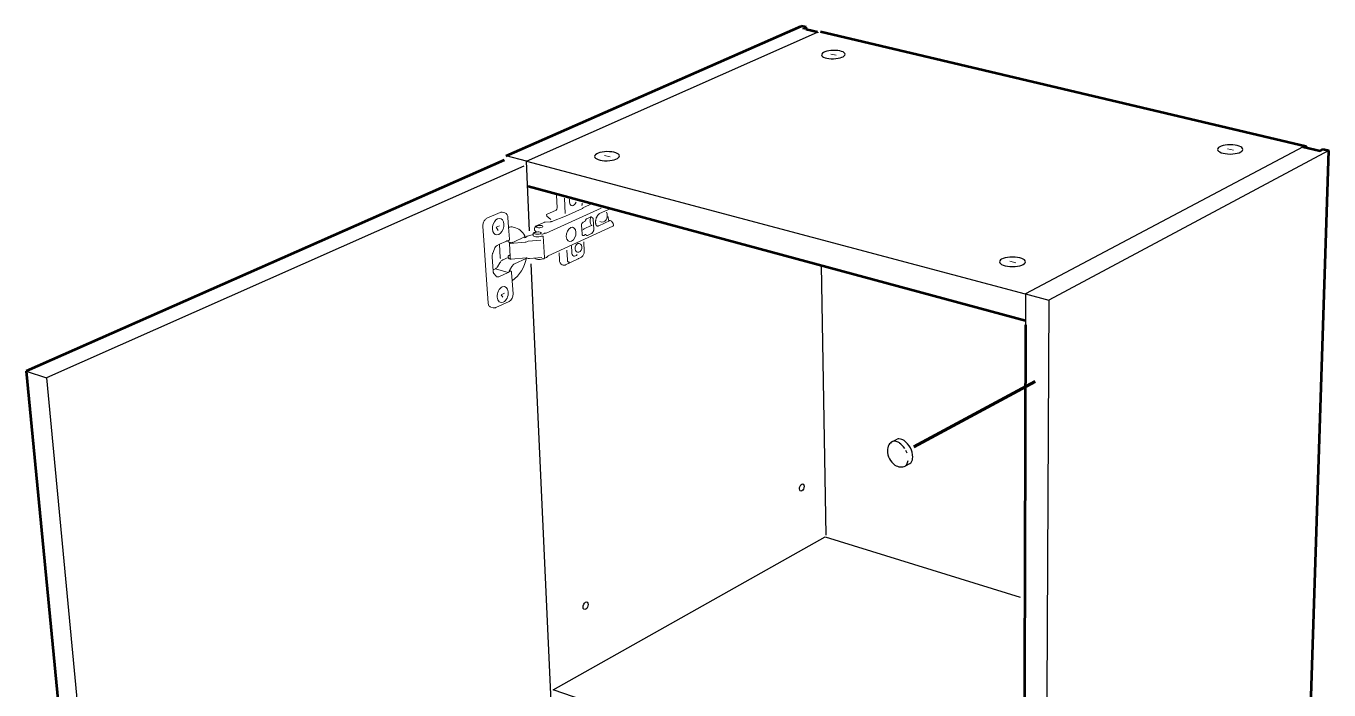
# Model space of a CAD drawing. Header units: inches. Extents: x 4 to 10.3, y 3.4 to 14.1.
# Drawn here: x 6.516 to 10.252, y 7.228 to 9.132 of the extents above; entities that cross this region are included whole.
import ezdxf

# ---------------------------------------------------------------- set-up
doc = ezdxf.new("R2010")
doc.units = ezdxf.units.IN
doc.header["$MEASUREMENT"] = 0
doc.layers.add('PDF2_Geometry', color=7, linetype='Continuous')

msp = doc.modelspace()

# ---------------------------------------------------------------- linework, layer by layer
at = {"layer": 'PDF2_Geometry', "lineweight": 53}
for points in [[(7.8928, 8.76), (8.7383, 9.1316)], [(8.7524, 9.1283), (8.7383, 9.1316)], [(8.7525, 9.1218), (8.7524, 9.1283)], [(8.7851, 9.114), (8.7525, 9.1218)], [(8.7852, 9.1119), (8.7851, 9.1141)], [(8.7934, 9.1156), (10.1854, 8.7872), (10.1853, 8.7835)], [(10.1776, 8.7853), (10.2264, 8.7739), (10.2355, 8.7787)], [(7.8864, 8.7468), (6.5158, 8.1427)], [(10.1532, 5.7355), (10.2517, 8.7747)], [(10.2355, 8.7787), (10.2517, 8.7748)], [(9.3813, 8.2868), (7.9554, 8.6714)], [(9.3813, 8.2753), (9.3726, 5.2496)], [(6.5158, 8.1427), (6.8268, 4.9232)]]:
    msp.add_lwpolyline(points, dxfattribs=at)
at = {"layer": 'PDF2_Geometry', "lineweight": 25}
for points in [[(8.7428, 9.1241), (8.7524, 9.1283)], [(8.7525, 9.1218), (8.7428, 9.1241)], [(7.9597, 8.5445), (7.9505, 8.7446), (8.7851, 9.1141)], [(10.1776, 8.7853), (9.3815, 8.3641), (9.3813, 8.2753)], [(10.1854, 8.7871), (10.1805, 8.7846)], [(7.9505, 8.7446), (7.8928, 8.76)], [(9.3815, 8.3629), (7.9522, 8.7431)], [(10.2517, 8.7747), (9.4487, 8.3462)], [(7.9429, 8.7304), (6.5745, 8.1234)], [(8.0802, 5.9198), (7.9641, 8.4501)], [(8.7954, 8.4449), (8.8087, 7.6723)], [(9.3815, 8.3641), (9.4487, 8.3462)], [(9.4487, 8.3462), (9.4322, 5.154)], [(6.5158, 8.1427), (6.5745, 8.1234)], [(6.5745, 8.1234), (6.8777, 4.9188)], [(9.0373, 7.8707), (9.0504, 7.8776)], [(8.0269, 7.2284), (8.8076, 7.6671)], [(8.8076, 7.6671), (9.3664, 7.4946)], [(9.3643, 6.7678), (8.0268, 7.2284)]]:
    msp.add_lwpolyline(points, dxfattribs=at)
at = {"layer": 'PDF2_Geometry', "lineweight": 18}
for points in [[(8.8391, 9.0478), (8.8237, 9.0515)], [(9.9776, 8.7755), (9.9612, 8.78)], [(8.1906, 8.7564), (8.1744, 8.7604)], [(8.0357, 8.6043), (8.0364, 8.6049), (8.0372, 8.6056), (8.0377, 8.6067), (8.0382, 8.6078), (8.0384, 8.6091), (8.0385, 8.6103), (8.0368, 8.6465)], [(8.0619, 8.5942), (8.06, 8.6381)], [(8.0741, 8.6279), (8.0738, 8.635)], [(7.8812, 8.598), (7.8797, 8.5983), (7.8782, 8.5983), (7.8767, 8.598), (7.8751, 8.5974), (7.837, 8.5805)], [(8.1649, 8.6094), (8.0071, 8.5378)], [(8.0085, 8.5914), (8.0357, 8.6043)], [(8.0626, 8.5865), (8.1114, 8.6086)], [(8.1105, 8.6238), (8.1105, 8.6227), (8.1104, 8.6216), (8.1103, 8.6205), (8.1102, 8.6195), (8.1099, 8.6183), (8.1096, 8.617)], [(8.1103, 8.6179), (8.1103, 8.6179)], [(8.1121, 8.61), (8.1114, 8.6086), (8.1117, 8.6087)], [(8.1122, 8.6088), (8.1119, 8.6088), (8.1117, 8.6087)], [(8.1398, 8.6227), (8.1126, 8.6103), (8.1123, 8.6102), (8.1121, 8.61)], [(8.113, 8.6104), (8.1128, 8.6104), (8.1126, 8.6103)], [(8.1402, 8.6227), (8.14, 8.6227), (8.1398, 8.6227)], [(8.1398, 8.6227), (8.1398, 8.6227)], [(8.1544, 8.5883), (8.1547, 8.5887), (8.1554, 8.5896), (8.1561, 8.5905), (8.1569, 8.5913), (8.1576, 8.592), (8.1583, 8.5927), (8.159, 8.5932), (8.1597, 8.5937), (8.1603, 8.5939)], [(8.1603, 8.5939), (8.1839, 8.6047)], [(8.1641, 8.6093), (8.1645, 8.6096), (8.1649, 8.6094)], [(8.1839, 8.6047), (8.1929, 8.6087)], [(7.837, 8.5805), (7.8354, 8.5796), (7.8338, 8.5784), (7.8323, 8.577), (7.8309, 8.5753), (7.8296, 8.5734), (7.8284, 8.5713), (7.8275, 8.5691), (7.8266, 8.5667), (7.8261, 8.5643), (7.8256, 8.5619), (7.8255, 8.5595), (7.8255, 8.5572), (7.8283, 8.5174), (7.8352, 8.4175)], [(7.8734, 8.5585), (7.8639, 8.5551), (7.8691, 8.5455)], [(7.9159, 8.5545), (7.9128, 8.5553), (7.9094, 8.5556), (7.9062, 8.5558), (7.9029, 8.5555), (7.8994, 8.555)], [(7.979, 8.556), (7.9791, 8.5547)], [(7.9977, 8.5571), (7.9978, 8.5558)], [(8.0008, 8.5684), (8.0005, 8.5685), (8.0004, 8.5684)], [(8.0045, 8.5693), (8.0032, 8.5692), (8.0019, 8.5688), (8.0008, 8.5684)], [(8.0191, 8.5706), (8.0045, 8.5694), (8.0045, 8.5693)], [(8.0085, 8.5914), (8.0087, 8.5862), (8.0203, 8.5771)], [(8.013, 8.4726), (8.1985, 8.5577)], [(8.063, 8.5865), (8.0628, 8.5865), (8.0626, 8.5865), (8.0236, 8.5715), (8.0231, 8.5713), (8.0225, 8.5712), (8.0219, 8.571), (8.0212, 8.5709), (8.0204, 8.5708), (8.0197, 8.5707), (8.0191, 8.5707)], [(8.0193, 8.5706), (8.0191, 8.5706)], [(8.0236, 8.5715), (8.0238, 8.5716), (8.0239, 8.5715), (8.0229, 8.5712), (8.0218, 8.5709), (8.0205, 8.5707), (8.0193, 8.5706)], [(8.0626, 8.5865), (8.0626, 8.5865)], [(8.1086, 8.5607), (8.1086, 8.5622), (8.1089, 8.5638), (8.1094, 8.5653), (8.1101, 8.5666), (8.1109, 8.5678), (8.1119, 8.5687), (8.1128, 8.5693)], [(8.1102, 8.5358), (8.1086, 8.5607)], [(8.1102, 8.5464), (8.1148, 8.5485), (8.1156, 8.5502), (8.1371, 8.56)], [(8.1128, 8.5693), (8.1176, 8.5715)], [(8.1176, 8.5715), (8.118, 8.5717), (8.1184, 8.5722), (8.1187, 8.5727)], [(8.1187, 8.5727), (8.1198, 8.5752)], [(8.1191, 8.5723), (8.119, 8.5724), (8.1187, 8.5727)], [(8.1202, 8.5748), (8.1201, 8.575), (8.1198, 8.5752), (8.1205, 8.5765), (8.1213, 8.5776), (8.1221, 8.5785), (8.1231, 8.579)], [(8.1231, 8.579), (8.1344, 8.5842)], [(8.1336, 8.5824), (8.1341, 8.5828), (8.1342, 8.5834), (8.1344, 8.5842), (8.1352, 8.5845), (8.136, 8.5845), (8.1368, 8.5842), (8.1375, 8.5839)], [(8.1338, 8.5826), (8.1348, 8.5823)], [(8.1341, 8.5826), (8.1345, 8.5824), (8.1348, 8.5823)], [(8.1375, 8.5839), (8.1404, 8.5818)], [(8.1404, 8.5818), (8.141, 8.5811), (8.1416, 8.5801), (8.142, 8.5789), (8.1421, 8.5776)], [(8.1421, 8.5776), (8.1439, 8.5497)], [(8.1489, 8.5697), (8.1489, 8.5704), (8.1489, 8.5717), (8.149, 8.5731), (8.1492, 8.5745), (8.1495, 8.5759), (8.1497, 8.5774), (8.1501, 8.5787), (8.1505, 8.5802), (8.151, 8.5815), (8.1515, 8.5829), (8.152, 8.5842), (8.1527, 8.5854), (8.1533, 8.5866), (8.154, 8.5877), (8.1544, 8.5883)], [(8.1493, 8.5699), (8.1495, 8.5699), (8.1497, 8.5699), (8.1492, 8.5697), (8.1489, 8.5695)], [(8.1493, 8.5699), (8.1489, 8.5697)], [(8.1489, 8.5697), (8.1489, 8.569), (8.1489, 8.5677), (8.149, 8.5665), (8.1492, 8.5653), (8.1494, 8.5642), (8.1496, 8.5632), (8.1499, 8.5622), (8.1503, 8.5614), (8.1506, 8.5607), (8.151, 8.56), (8.1513, 8.5596), (8.1519, 8.5589), (8.1522, 8.5586), (8.1523, 8.5585), (8.1538, 8.5583), (8.1552, 8.5583), (8.1566, 8.5587), (8.1581, 8.5592)], [(8.1581, 8.5592), (8.1906, 8.5741), (8.1854, 8.5755)], [(8.1818, 8.5848), (8.1819, 8.5848), (8.182, 8.5848), (8.1821, 8.5848), (8.1821, 8.5849), (8.1822, 8.5849), (8.1823, 8.5849), (8.1824, 8.5849), (8.1825, 8.5849), (8.1826, 8.5849), (8.1826, 8.5848), (8.1826, 8.5848), (8.1825, 8.5848), (8.1823, 8.5848)], [(8.1823, 8.5848), (8.1821, 8.5848), (8.1819, 8.5848)], [(8.1826, 8.5847), (8.1844, 8.5843), (8.1842, 8.5843), (8.184, 8.5843)], [(8.1856, 8.5755), (8.1853, 8.5833), (8.1853, 8.5834), (8.1853, 8.5835), (8.1852, 8.5835), (8.1852, 8.5836), (8.1852, 8.5837), (8.1852, 8.5838), (8.1851, 8.5838), (8.1851, 8.5838), (8.185, 8.5838), (8.185, 8.5839), (8.1849, 8.584), (8.1848, 8.5841), (8.1847, 8.5841), (8.1847, 8.5842), (8.1846, 8.5842), (8.1846, 8.5842), (8.1846, 8.5843), (8.1845, 8.5843), (8.1844, 8.5843)], [(8.185, 8.583), (8.1852, 8.5832), (8.1853, 8.5833)], [(8.1857, 8.5755), (8.1856, 8.5755), (8.1854, 8.5754)], [(8.1857, 8.5755), (8.1857, 8.5755)], [(7.8965, 8.5157), (7.8967, 8.5157), (7.8967, 8.5157), (7.8968, 8.5157), (7.8969, 8.5157), (7.897, 8.5157), (7.8971, 8.5157), (7.8972, 8.5157), (7.8973, 8.5157), (7.8974, 8.5157), (7.8975, 8.5157), (7.8975, 8.5157), (7.8976, 8.5158), (7.8977, 8.5158), (7.8978, 8.5158), (7.8979, 8.5158), (7.898, 8.5158), (7.8981, 8.5159), (7.8982, 8.5159), (7.8983, 8.5159), (7.8984, 8.5159), (7.8984, 8.5159), (7.8984, 8.516), (7.8985, 8.516), (7.8986, 8.516), (7.8987, 8.5161), (7.8988, 8.5161), (7.8989, 8.5161), (7.8989, 8.5162), (7.899, 8.5162), (7.8991, 8.5162), (7.8992, 8.5162), (7.8992, 8.5162), (7.8994, 8.5163), (7.8994, 8.5164), (7.8995, 8.5164), (7.8996, 8.5165), (7.8997, 8.5166), (7.8998, 8.5166), (7.8999, 8.5167), (7.9, 8.5168), (7.9001, 8.5168), (7.9001, 8.5169), (7.9002, 8.517), (7.9003, 8.517), (7.9003, 8.5171), (7.9004, 8.5171), (7.9004, 8.5172), (7.9004, 8.5173), (7.9005, 8.5172), (7.9005, 8.5173), (7.9006, 8.5174), (7.9007, 8.5174), (7.9007, 8.5175), (7.9008, 8.5176), (7.9008, 8.5177), (7.9009, 8.5177), (7.9009, 8.5178), (7.901, 8.5179), (7.901, 8.518), (7.9011, 8.518), (7.9011, 8.518), (7.9012, 8.5182), (7.9012, 8.5182), (7.9013, 8.5183), (7.9013, 8.5184), (7.9014, 8.5185), (7.9014, 8.5186), (7.9014, 8.5187), (7.9015, 8.5187), (7.9015, 8.5188), (7.9015, 8.5189), (7.9015, 8.5189), (7.9015, 8.519), (7.9015, 8.5191), (7.9015, 8.5192), (7.9017, 8.5192), (7.9017, 8.5193), (7.9017, 8.5194), (7.9017, 8.5195), (7.9017, 8.5196), (7.9017, 8.5197), (7.9017, 8.5198), (7.9017, 8.5198), (7.9017, 8.5199), (7.9017, 8.5201), (7.9017, 8.5201), (7.9017, 8.5202), (7.9017, 8.5203), (7.9017, 8.5204), (7.9017, 8.5205), (7.9017, 8.5206), (7.9017, 8.5207), (7.9017, 8.5208)], [(7.8994, 8.555), (7.9017, 8.5208)], [(7.9436, 8.5261), (7.9153, 8.5134)], [(7.9349, 8.5222), (7.9351, 8.5221)], [(7.9453, 8.5281), (7.9451, 8.5277), (7.9449, 8.5273), (7.9446, 8.5269), (7.9444, 8.5266), (7.944, 8.5264), (7.9436, 8.5261)], [(7.9466, 8.5252), (7.946, 8.5267), (7.9453, 8.5281)], [(7.9507, 8.5278), (7.9487, 8.5264), (7.9476, 8.5257), (7.9466, 8.5251), (7.9454, 8.5246)], [(7.9507, 8.5278), (7.9518, 8.5285), (7.9529, 8.5292), (7.954, 8.5296), (7.9696, 8.5344)], [(7.9698, 8.5318), (7.9696, 8.5351)], [(7.9777, 8.5415), (7.9747, 8.5454), (7.9741, 8.5462), (7.9738, 8.547), (7.9736, 8.5479)], [(7.9741, 8.5377), (7.9743, 8.5364)], [(7.9779, 8.5413), (7.9777, 8.5412), (7.977, 8.5408), (7.9762, 8.5406), (7.9755, 8.5403)], [(7.9755, 8.5403), (7.9757, 8.5403), (7.9758, 8.5403)], [(7.9758, 8.5403), (7.9768, 8.5407), (7.9777, 8.541)], [(7.9777, 8.5415), (7.9778, 8.5414), (7.9779, 8.5413)], [(7.9795, 8.5425), (7.9792, 8.5422), (7.9788, 8.5418), (7.9782, 8.5415), (7.9779, 8.5413)], [(7.9929, 8.5388), (7.993, 8.5375)], [(7.993, 8.5292), (7.9937, 8.5294), (7.9944, 8.5295)], [(7.9944, 8.5342), (8.001, 8.5372), (8.0025, 8.5377), (8.0039, 8.5379), (8.0054, 8.5377)], [(7.9944, 8.5295), (7.9953, 8.5295), (7.996, 8.5293)], [(7.9987, 8.5291), (7.9982, 8.529), (7.9976, 8.529), (7.997, 8.529)], [(8.0026, 8.4682), (7.9988, 8.5291)], [(8.0056, 8.5376), (8.0056, 8.5376), (8.0056, 8.5377), (8.0055, 8.5377), (8.0054, 8.5377)], [(8.0071, 8.5378), (8.0064, 8.5376), (8.0056, 8.5376)], [(8.1151, 8.5315), (8.1141, 8.5312), (8.1131, 8.5312), (8.1121, 8.5316), (8.1115, 8.5323), (8.1108, 8.5333), (8.1104, 8.5345), (8.1102, 8.5358)], [(8.1198, 8.5337), (8.1151, 8.5315)], [(8.1211, 8.5335), (8.1207, 8.5337), (8.1203, 8.5338), (8.1198, 8.5337)], [(8.1224, 8.5321), (8.1211, 8.5335)], [(8.126, 8.5315), (8.125, 8.5312), (8.1241, 8.5312), (8.1232, 8.5315), (8.1224, 8.5321)], [(8.1372, 8.5365), (8.126, 8.5315)], [(8.1401, 8.5396), (8.1395, 8.5386), (8.1388, 8.5377), (8.138, 8.5371), (8.1372, 8.5365)], [(8.1426, 8.5441), (8.1401, 8.5396)], [(8.1439, 8.5497), (8.1438, 8.5482), (8.1436, 8.5468), (8.1432, 8.5455), (8.1426, 8.5441)], [(7.8916, 8.5142), (7.8731, 8.5059)], [(7.8965, 8.5157), (7.8963, 8.5159), (7.8961, 8.5159), (7.8955, 8.5157), (7.8951, 8.5157), (7.8945, 8.5155), (7.8938, 8.5152), (7.8916, 8.5142)], [(7.9014, 8.5118), (7.8948, 8.5156)], [(7.9117, 8.5117), (7.9106, 8.5112), (7.9094, 8.5109), (7.9084, 8.5107), (7.9068, 8.5105), (7.9052, 8.5106), (7.9036, 8.5109), (7.9025, 8.5113), (7.9014, 8.5118)], [(7.9017, 8.5093), (7.9016, 8.5104), (7.9015, 8.5115)], [(7.9043, 8.47), (7.9017, 8.5093)], [(7.904, 8.5108), (7.9041, 8.5097), (7.9042, 8.5086), (7.9468, 8.512)], [(7.9152, 8.5133), (7.9117, 8.5116)], [(7.9153, 8.5134), (7.9152, 8.5133)], [(7.9468, 8.512), (7.9492, 8.5123), (7.9517, 8.513), (7.954, 8.5139), (7.956, 8.5149)], [(7.956, 8.5149), (7.9919, 8.5176)], [(7.9915, 8.5178), (7.9917, 8.5177), (7.9919, 8.5176)], [(8.0679, 8.4612), (8.0666, 8.489)], [(8.0806, 8.4835), (8.0797, 8.5014)], [(7.8539, 8.4804), (7.8534, 8.4793), (7.8529, 8.4777), (7.8526, 8.4761), (7.8524, 8.4746), (7.8522, 8.473), (7.8522, 8.4714), (7.8522, 8.47), (7.855, 8.4292)], [(7.8675, 8.4416), (7.8745, 8.4529)], [(7.8745, 8.4529), (7.8758, 8.4548), (7.8771, 8.4566), (7.8786, 8.4582), (7.8801, 8.4594), (7.8817, 8.4606), (7.8833, 8.4614)], [(7.8833, 8.4614), (7.8986, 8.4684)], [(7.9038, 8.4754), (7.9022, 8.4749), (7.9009, 8.4743), (7.8998, 8.4736), (7.899, 8.4729), (7.8985, 8.4721), (7.8984, 8.4714)], [(7.8984, 8.4714), (7.8987, 8.4671)], [(7.8987, 8.467), (7.8989, 8.4664), (7.8994, 8.4658), (7.9002, 8.4652), (7.9013, 8.4646), (7.9026, 8.4642), (7.9042, 8.4639)], [(7.9042, 8.466), (7.904, 8.4682)], [(7.9043, 8.47), (7.9044, 8.4686), (7.9044, 8.4675), (7.9044, 8.4666), (7.9044, 8.4659), (7.9044, 8.4656), (7.9043, 8.4657), (7.9042, 8.466), (7.9042, 8.4659), (7.9042, 8.4659), (7.9042, 8.4658), (7.9043, 8.4657)], [(7.9042, 8.4639), (7.9044, 8.4638), (7.9046, 8.4638), (7.9049, 8.4638), (7.905, 8.4638), (7.9053, 8.4637), (7.9056, 8.4637)], [(7.9043, 8.4657), (7.9044, 8.4653), (7.9045, 8.465), (7.9046, 8.4646), (7.905, 8.4641), (7.9054, 8.4638), (7.9056, 8.4637)], [(7.9056, 8.4637), (7.9061, 8.4635), (7.9068, 8.4634), (7.9069, 8.4634)], [(7.9069, 8.4634), (7.9494, 8.4667), (7.9501, 8.4668), (7.9508, 8.4668), (7.9515, 8.4667), (7.9522, 8.4666), (7.9527, 8.4665), (7.9533, 8.4663)], [(7.9088, 8.4426), (7.9102, 8.4445), (7.9116, 8.4463), (7.9133, 8.4478), (7.9149, 8.4491), (7.9166, 8.4501)], [(7.9498, 8.4668), (7.9497, 8.4659), (7.9494, 8.465), (7.9166, 8.4501)], [(7.9589, 8.4653), (7.9588, 8.4653), (7.9587, 8.4653), (7.9586, 8.4653), (7.9586, 8.4653), (7.9584, 8.4653), (7.9584, 8.4653), (7.9582, 8.4653), (7.9582, 8.4653), (7.9581, 8.4653), (7.958, 8.4653), (7.9579, 8.4653), (7.9578, 8.4653), (7.9577, 8.4653), (7.9576, 8.4653), (7.9575, 8.4653), (7.9574, 8.4653), (7.9574, 8.4653), (7.9573, 8.4653), (7.9572, 8.4653), (7.9571, 8.4653), (7.9571, 8.4654), (7.957, 8.4654), (7.9569, 8.4654), (7.9568, 8.4654), (7.9567, 8.4654), (7.9566, 8.4654), (7.9565, 8.4654), (7.9565, 8.4654), (7.9565, 8.4655), (7.9563, 8.4655), (7.9563, 8.4655), (7.9562, 8.4655), (7.9561, 8.4655), (7.956, 8.4655), (7.956, 8.4656), (7.9559, 8.4656), (7.9558, 8.4656), (7.9557, 8.4656), (7.9556, 8.4656), (7.9556, 8.4657), (7.9555, 8.4657), (7.9555, 8.4657), (7.9533, 8.4663)], [(7.9589, 8.4653), (7.9946, 8.4681)], [(7.9971, 8.465), (7.9971, 8.4646), (7.997, 8.4643), (7.9967, 8.4642)], [(7.9967, 8.4642), (7.9969, 8.4642), (7.9972, 8.4643), (7.9975, 8.4644), (7.9979, 8.4645), (7.9983, 8.4645), (7.9987, 8.4645), (7.9989, 8.4645)], [(7.9989, 8.4645), (7.9992, 8.4645), (7.9995, 8.4645), (7.9999, 8.4646), (8.0002, 8.4646), (8.0006, 8.4647), (8.001, 8.4648)], [(8.001, 8.4649), (8.0011, 8.4649)], [(8.0011, 8.4648), (8.0011, 8.465), (8.0012, 8.465), (8.0013, 8.465), (8.0014, 8.465), (8.0014, 8.4651), (8.0015, 8.4651), (8.002, 8.4657), (8.0024, 8.4664), (8.0026, 8.4672), (8.0026, 8.4682)], [(8.0011, 8.4649), (8.0071, 8.4677)], [(8.0071, 8.4677), (8.008, 8.4681), (8.0088, 8.4686), (8.0095, 8.4692), (8.0103, 8.4699), (8.0111, 8.4707), (8.0118, 8.4716)], [(8.0118, 8.4716), (8.012, 8.4719), (8.0123, 8.472), (8.0124, 8.4723), (8.0126, 8.4724), (8.0128, 8.4724), (8.0129, 8.4725), (8.013, 8.4726)], [(8.0741, 8.4552), (8.0733, 8.4549), (8.0726, 8.4547), (8.0718, 8.4548), (8.071, 8.455), (8.0704, 8.4553), (8.0699, 8.4558), (8.0693, 8.4564), (8.0689, 8.457), (8.0686, 8.4579), (8.0681, 8.4589), (8.068, 8.46), (8.0679, 8.4612)], [(8.0711, 8.4513), (8.0714, 8.4514), (8.0717, 8.4515), (8.072, 8.4516), (8.0722, 8.4517), (8.0725, 8.4519)], [(8.1005, 8.4655), (8.0998, 8.465), (8.0987, 8.4644), (8.0989, 8.4646), (8.099, 8.4648)], [(9.3536, 8.4533), (9.3366, 8.4579)], [(7.8352, 8.4175), (7.8407, 8.3381)], [(7.8548, 8.4328), (7.8615, 8.4358)], [(7.855, 8.4291), (7.8551, 8.4284), (7.8553, 8.4271), (7.8555, 8.4258), (7.8559, 8.4247), (7.8563, 8.4236), (7.8569, 8.4226), (7.8574, 8.4218), (7.8638, 8.4142)], [(7.8982, 8.4256), (7.8615, 8.4358), (7.8628, 8.4365), (7.8641, 8.4375), (7.8654, 8.4386), (7.8665, 8.44), (7.8675, 8.4416)], [(7.8638, 8.4142), (7.8642, 8.4137), (7.8647, 8.4133), (7.8651, 8.413), (7.8656, 8.4127), (7.866, 8.4126), (7.8672, 8.4124), (7.8684, 8.4124), (7.8697, 8.4126), (7.871, 8.4131)], [(7.871, 8.4131), (7.8982, 8.4256)], [(7.8982, 8.4256), (7.8995, 8.4263), (7.9008, 8.4272), (7.9019, 8.4284)], [(7.9011, 8.4304), (7.9047, 8.4294), (7.904, 8.4295), (7.9033, 8.4293), (7.9026, 8.4289), (7.9019, 8.4284)], [(7.9013, 8.4303), (7.9016, 8.4307), (7.9018, 8.4311)], [(7.9018, 8.4311), (7.9088, 8.4426)], [(7.8407, 8.3381), (7.8409, 8.3358), (7.8415, 8.3336), (7.8422, 8.3317), (7.8431, 8.33), (7.8442, 8.3286), (7.8454, 8.3274), (7.8468, 8.3265), (7.8483, 8.3258)], [(7.8873, 8.3658), (7.8778, 8.3615), (7.883, 8.3546)], [(7.8633, 8.3247), (7.862, 8.3241), (7.8607, 8.3238), (7.8594, 8.3235), (7.858, 8.3234), (7.8566, 8.3236), (7.8552, 8.3239), (7.8483, 8.3258)], [(9.4092, 8.1129), (9.0615, 7.9256)]]:
    msp.add_lwpolyline(points, dxfattribs=at)
for points in [[(7.8994, 8.555), (7.8976, 8.5824, 0.314597), (7.8882, 8.5961), (7.8812, 8.598)], [(8.1615, 8.5709), (8.1662, 8.5697, 0.392613), (8.1807, 8.5803, 0.225756), (8.18, 8.598)], [(8.0045, 8.5694), (8.0038, 8.5693), (8.0031, 8.5692), (8.0024, 8.5691), (8.0018, 8.569), (8.0012, 8.5688), (8.0007, 8.5686), (8.0003, 8.5684), (7.9815, 8.5599), (7.9817, 8.56), (7.9819, 8.56, 0.290377), (7.9734, 8.5512), (7.9736, 8.5479)], [(8.1383, 8.5588), (8.1377, 8.5594), (8.1371, 8.56, -0.230685), (8.1341, 8.582), (8.1334, 8.5824), (8.1336, 8.5824), (8.1338, 8.5826), (8.1339, 8.5826), (8.1339, 8.5826), (8.1341, 8.5826), (8.1341, 8.5826), (8.1341, 8.5826)], [(8.2, 8.561), (8.2002, 8.5611), (8.2003, 8.5613), (8.2003, 8.5604), (8.2001, 8.5598), (8.1999, 8.5593), (8.1996, 8.5588), (8.1993, 8.5584), (8.1989, 8.558), (8.1985, 8.5577), (8.1992, 8.5582), (8.1996, 8.5589), (8.1999, 8.5599), (8.2, 8.561, 0.285797), (8.1906, 8.5741), (8.1908, 8.5741), (8.191, 8.5741)], [(7.9475, 8.5255, 0.241405), (7.9195, 8.5536), (7.9159, 8.5545)], [(7.8762, 8.4654), (7.8759, 8.4662), (7.8757, 8.4671), (7.8731, 8.5059), (7.8666, 8.5029, 0.185882), (7.8588, 8.4933), (7.8539, 8.4804)], [(8.0987, 8.4644), (8.0629, 8.447), (8.0617, 8.4465), (8.0605, 8.4461), (8.0594, 8.4459), (8.0584, 8.4458), (8.0573, 8.4459), (8.0563, 8.4461), (8.0535, 8.4468, -0.31399), (8.0452, 8.4613), (8.0443, 8.4814)], [(8.1005, 8.4655), (8.1083, 8.4694, 0.282876), (8.1165, 8.4855), (8.1153, 8.5133)], [(7.9506, 8.4668, -0.193331), (7.9097, 8.4015), (7.9082, 8.4251), (7.9082, 8.4252), (7.9082, 8.4253), (7.908, 8.4253), (7.908, 8.4254), (7.908, 8.4255), (7.908, 8.4255), (7.908, 8.4256), (7.908, 8.4257), (7.908, 8.4258), (7.908, 8.4259), (7.908, 8.426), (7.908, 8.4261), (7.908, 8.4262), (7.9079, 8.4262), (7.9079, 8.4263), (7.9079, 8.4264), (7.9078, 8.4264), (7.9078, 8.4266), (7.9078, 8.4266), (7.9077, 8.4267), (7.9077, 8.4268), (7.9076, 8.4269), (7.9076, 8.427), (7.9075, 8.4271), (7.9075, 8.4272), (7.9075, 8.4273), (7.9075, 8.4274), (7.9074, 8.4274), (7.9074, 8.4275), (7.9073, 8.4276), (7.9072, 8.4277), (7.9072, 8.4277), (7.9071, 8.4277), (7.9071, 8.4278), (7.907, 8.4278), (7.907, 8.4279), (7.9069, 8.428), (7.9068, 8.4281), (7.9067, 8.4282), (7.9066, 8.4283), (7.9065, 8.4283), (7.9065, 8.4284), (7.9065, 8.4284), (7.9065, 8.4284), (7.9064, 8.4284), (7.9064, 8.4286), (7.9063, 8.4286), (7.9062, 8.4286), (7.9061, 8.4286), (7.9061, 8.4287), (7.906, 8.4287), (7.906, 8.4288), (7.9059, 8.4288), (7.9058, 8.4289), (7.9057, 8.4289), (7.9056, 8.429), (7.9056, 8.429), (7.9055, 8.4291), (7.9054, 8.4291), (7.9053, 8.4292), (7.9052, 8.4292), (7.9051, 8.4292), (7.9051, 8.4293), (7.905, 8.4293), (7.9049, 8.4293), (7.9048, 8.4293), (7.9048, 8.4294), (7.9048, 8.4294), (7.9047, 8.4294)], [(7.9097, 8.4015), (7.9122, 8.364, -0.28924), (7.901, 8.3421), (7.8633, 8.3247)]]:
    msp.add_lwpolyline(points, format="xyb", dxfattribs=at)
at = {"layer": 'PDF2_Geometry', "color": 7, "lineweight": 70, "true_color": 0xffffff}
msp.add_lwpolyline([(9.4092, 8.1129), (9.0615, 7.9256)], dxfattribs=at)
at = {"layer": 'PDF2_Geometry', "lineweight": 25}
for points in [[(9, 7.9402, 0.014919), (9.0007, 7.9405), (9.0139, 7.9474)], [(9.0581, 7.8959, 0.117485), (9.0515, 7.9226, 0.116434), (9.0333, 7.9432)], [(8.9856, 7.9148, 0.117829), (8.9915, 7.8914, 0.11642), (9.0074, 7.8732)]]:
    msp.add_lwpolyline(points, format="xyb", dxfattribs=at)
for centre, radius, start, end in [((8.9848, 7.8866), 0.061, 34.2077, 54.5938), ((8.984, 7.8875), 0.0611, 18.3897, 26.74), ((9.0195, 7.9023), 0.0361, 298.2388, 301.9295)]:
    msp.add_arc(centre, radius, start, end, dxfattribs=at)
at = {"layer": 'PDF2_Geometry', "lineweight": 18}
for centre, major_axis, ratio, start_param, end_param in [((8.0848, 8.6342), (0.0041, 0.0177), 0.565367, 2.059619, 4.404938), ((7.8695, 8.5567), (0.0061, 0.0233), 0.646472, 2.051556418855287, 8.334741726034872), ((7.9883, 8.5566), (0.00939, 0.00057), 0.357406, 3.961216352568254, 10.24440165974784), ((8.0787, 8.5343), (0.0053, 0.0202), 0.635577, 3.622328, 9.905513), ((7.9753, 8.5371), (0.00557, 0.00225), 0.489253, 1.332152, 3.063506), ((7.9831, 8.5319), (0.0133, 0.0004), 0.328192, 3.084315, 5.534956), ((7.9835, 8.5383), (0.00944, 0.00057), 0.354997, 2.393264, 8.676449), ((8.0904, 8.4864), (0.0032, 0.0143), 0.650226, 1.924396, 4.130786), ((7.987, 8.4669), (0.0128, 0.0002), 0.342289, 3.190222, 5.567786), ((7.8827, 8.362), (0.0062, 0.0226), 0.643657, 2.066337, 8.349522)]:
    msp.add_ellipse(centre, major_axis=major_axis, ratio=ratio, start_param=start_param, end_param=end_param, dxfattribs=at)
at = {"layer": 'PDF2_Geometry', "lineweight": 25}
for centre, major_axis, ratio, start_param, end_param in [((8.7402, 7.8086), (0.0031, 0.0103), 0.565829, 5.231843, 11.515028), ((8.1202, 7.4697), (0.0035, 0.0107), 0.593398, 5.281182, 11.564367)]:
    msp.add_ellipse(centre, major_axis=major_axis, ratio=ratio, start_param=start_param, end_param=end_param, dxfattribs=at)
for points in [[(8.8304, 9.0619), (8.8117, 9.0614), (8.7967, 9.0557), (8.7969, 9.049)], [(8.7969, 9.049), (8.797, 9.0424), (8.8123, 9.0374), (8.831, 9.0378)], [(8.8645, 9.0507), (8.8644, 9.0574), (8.8491, 9.0623), (8.8304, 9.0619)], [(8.831, 9.0378), (8.8497, 9.0383), (8.8647, 9.0441), (8.8645, 9.0507)], [(9.9686, 8.7912), (9.9486, 8.7912), (9.9323, 8.7853), (9.9323, 8.778)], [(10.0049, 8.778), (10.0049, 8.7853), (9.9887, 8.7912), (9.9686, 8.7912)], [(8.1814, 8.7716), (8.1617, 8.7711), (8.1459, 8.7649), (8.1461, 8.7577)], [(8.1461, 8.7577), (8.1462, 8.7506), (8.1624, 8.7452), (8.1821, 8.7456)], [(8.2175, 8.7595), (8.2173, 8.7667), (8.2012, 8.7721), (8.1814, 8.7716)], [(8.1821, 8.7456), (8.2018, 8.7461), (8.2177, 8.7523), (8.2175, 8.7595)], [(9.9323, 8.778), (9.9323, 8.7707), (9.9486, 8.7648), (9.9686, 8.7648)], [(9.9686, 8.7648), (9.9887, 8.7648), (10.0049, 8.7707), (10.0049, 8.778)], [(9.3443, 8.4694), (9.3236, 8.4694), (9.3069, 8.4634), (9.3069, 8.4558)], [(9.3069, 8.4558), (9.3069, 8.4483), (9.3236, 8.4422), (9.3443, 8.4422)], [(9.3818, 8.4558), (9.3818, 8.4634), (9.365, 8.4694), (9.3443, 8.4694)], [(9.3443, 8.4422), (9.365, 8.4422), (9.3818, 8.4483), (9.3818, 8.4558)], [(8.99, 7.931), (8.987, 7.9255), (8.9855, 7.92), (8.9856, 7.9148)], [(9, 7.9402), (8.9956, 7.938), (8.9921, 7.9347), (8.99, 7.931)], [(9.0054, 7.9416), (9.004, 7.9417), (9.0023, 7.9414), (9.0007, 7.9405)], [(9.0201, 7.9364), (9.0162, 7.9392), (9.0112, 7.941), (9.0054, 7.9416)], [(9.0186, 7.9484), (9.0171, 7.9486), (9.0154, 7.9482), (9.0139, 7.9474)], [(9.0333, 7.9432), (9.0294, 7.946), (9.0243, 7.9478), (9.0186, 7.9484)], [(9.0408, 7.8741), (9.0431, 7.8782), (9.0445, 7.8825), (9.0448, 7.8865)], [(9.054, 7.8809), (9.0568, 7.886), (9.0582, 7.8911), (9.0581, 7.8959)], [(9.0074, 7.8732), (9.0117, 7.8702), (9.0171, 7.8683), (9.0233, 7.8676)], [(9.0233, 7.8676), (9.0275, 7.8672), (9.0322, 7.8682), (9.0366, 7.8704)], [(9.0366, 7.8705), (9.0368, 7.8706), (9.037, 7.8707), (9.0373, 7.8707)], [(9.0373, 7.8707), (9.0388, 7.8716), (9.0401, 7.8728), (9.0408, 7.8741)], [(9.0504, 7.8776), (9.052, 7.8785), (9.0533, 7.8796), (9.054, 7.8809)]]:
    msp.add_open_spline(points, degree=3, dxfattribs=at)
at = {"layer": 'PDF2_Geometry', "lineweight": 18}
for points in [[(8.0902, 8.4974), (8.0889, 8.4904), (8.0922, 8.4839), (8.0974, 8.483)], [(8.102, 8.5084), (8.0967, 8.5093), (8.0914, 8.5044), (8.0902, 8.4974)], [(8.0974, 8.483), (8.1027, 8.4821), (8.108, 8.487), (8.1093, 8.494)], [(8.1093, 8.494), (8.1106, 8.501), (8.1073, 8.5074), (8.102, 8.5084)]]:
    msp.add_open_spline(points, degree=3, dxfattribs=at)

doc.saveas('drawing.dxf')
